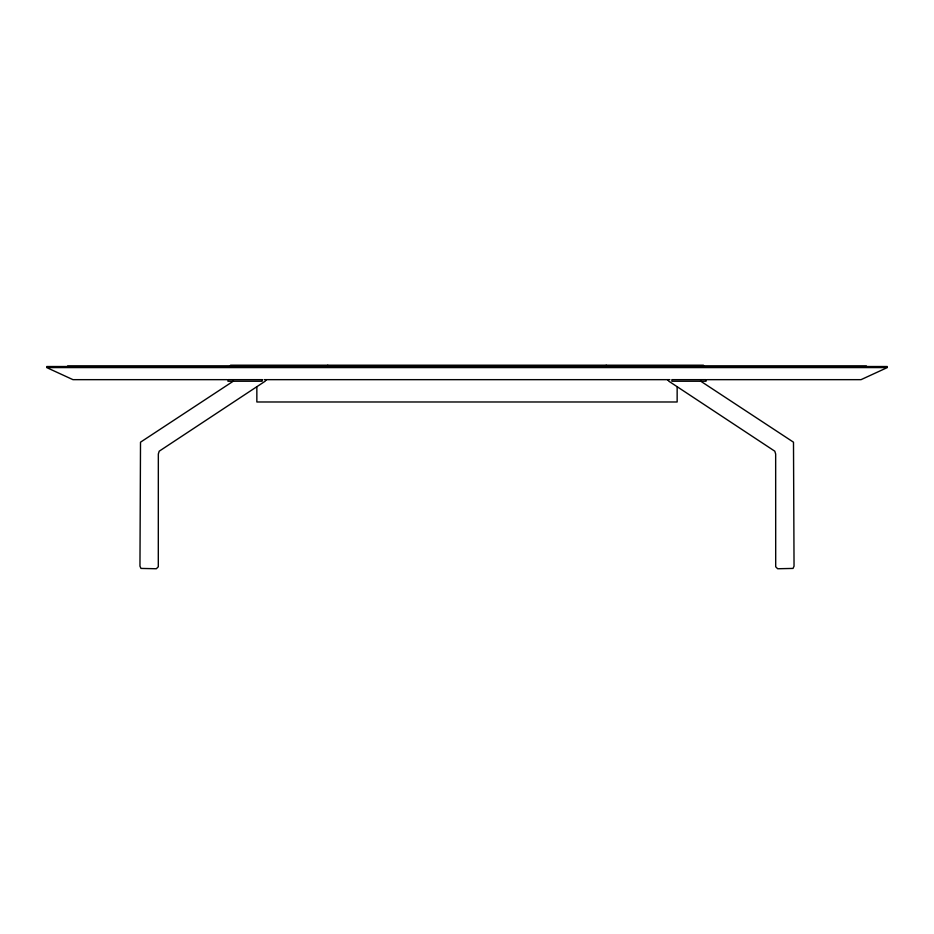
<?xml version="1.0" encoding="UTF-8"?>
<svg xmlns="http://www.w3.org/2000/svg" width="934" height="934" viewBox="0 0 934 934"><rect width="100%" height="100%" fill="white"/><g stroke="black" fill="none" stroke-linecap="round" stroke-linejoin="round"><path stroke-width="1.4" d="M265.349 381.095L159.2 451.204L158.336 454.017L158.301 566.775L156.328 568.748L140.976 568.421L139.96 566.167L140.509 442.191L233.453 381.084M265.653 380.22L266.33 380.021M67.563 366L866.437 366M46.7 366.525L887.3 366.525M226.892 379.659L72.969 379.659L46.7 367.576L887.3 367.576L861.031 379.659L707.108 379.659M264.147 379.659L669.853 379.659M667.67 380.021L668.347 380.22M700.547 381.084L793.491 442.191L794.04 566.167L793.024 568.421L777.672 568.748L775.699 566.775L775.664 454.017L774.8 451.204L668.651 381.095M703.419 366L703.419 365.206L230.581 365.206L230.581 366M677.15 386.629L677.15 401.982L256.85 401.982L256.85 386.629M606.224 365.206L606.224 366M327.776 365.206L327.776 366M262.104 379.659L227.954 379.659L227.954 381.235L262.104 381.235L262.104 379.659M706.046 379.659L671.896 379.659L671.896 381.235L706.046 381.235L706.046 379.659"/></g></svg>
